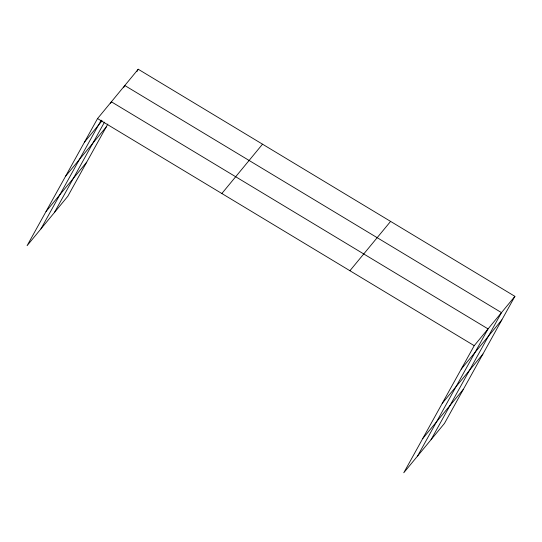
<?xml version="1.0" encoding="UTF-8"?>
<svg xmlns="http://www.w3.org/2000/svg" width="542" height="542" viewBox="0 0 542 542"><rect width="100%" height="100%" fill="white"/><g stroke="black" fill="none" stroke-linecap="round" stroke-linejoin="round"><path stroke-width="0.81" d="M514.9 296.345L474.223 345.674L403.776 472.759L444.454 423.431L514.9 296.345L138.224 69.24L97.546 118.569L27.1 245.655L67.777 196.326L107.844 124.043M40.935 228.887L101.185 120.189M110.561 103.271L111.374 101.801L488.051 328.899L417.604 455.985M54.356 212.606L104.498 122.146M123.576 87.729L124.802 85.521L501.479 312.619L431.032 439.711M137.004 71.449L138.224 69.24M84.498 142.112L102.086 120.785M65.555 176.279L106.232 126.957M46.043 211.488L86.72 162.16M221.847 193.514L262.524 144.186M349.915 270.729L390.599 221.4M461.174 369.21L501.851 319.888M442.231 403.383L482.908 354.055M422.713 438.586L463.396 389.258M97.546 118.569L474.223 345.674"/></g></svg>
